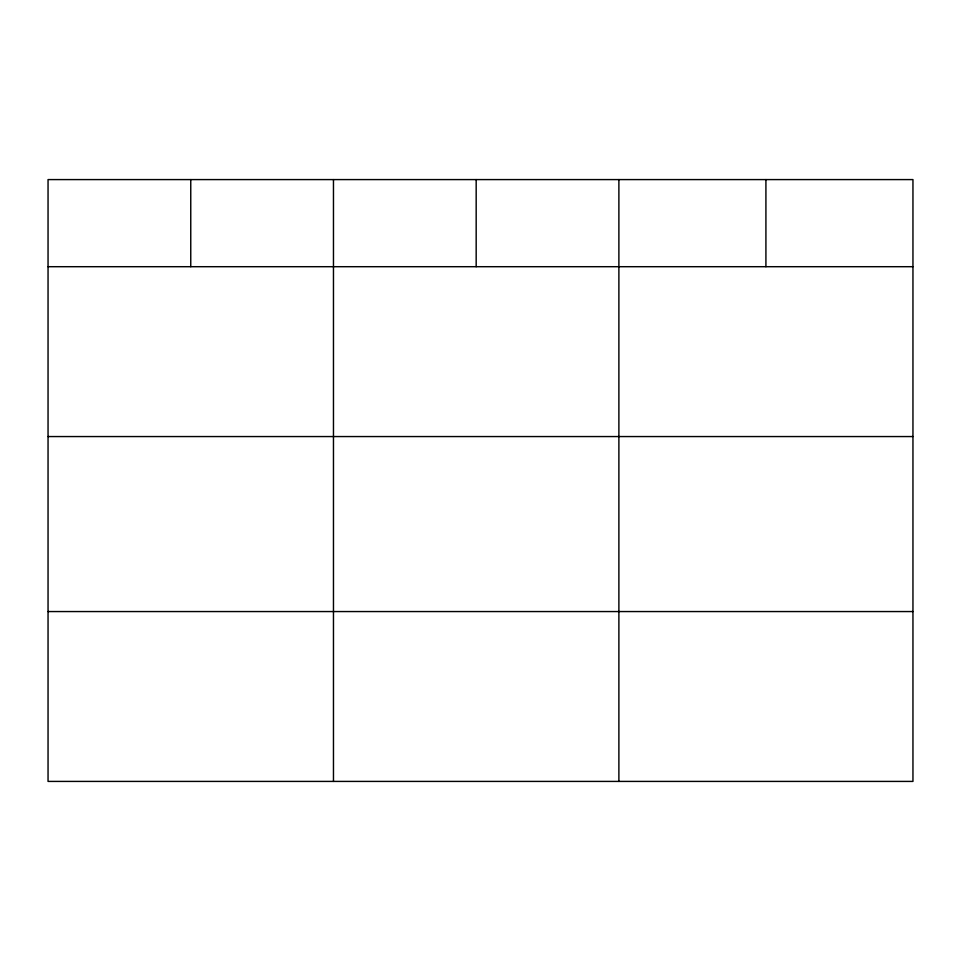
<?xml version="1.0" encoding="UTF-8"?>
<svg xmlns="http://www.w3.org/2000/svg" width="961" height="961" viewBox="0 0 961 961"><rect width="100%" height="100%" fill="white"/><g stroke="black" fill="none" stroke-linecap="round" stroke-linejoin="round"><path stroke-width="1.44" d="M912.95 436.558L912.95 179.587L48.05 179.587L48.05 781.413L912.95 781.413L912.95 436.558L48.05 436.558M48.05 266.702L912.95 266.702M48.05 611.556L912.95 611.556M765.917 179.587L765.917 266.702M618.884 179.587L618.884 781.413M476.175 179.587L476.175 266.702M333.467 179.587L333.467 781.413M190.758 179.587L190.758 266.702"/></g></svg>
